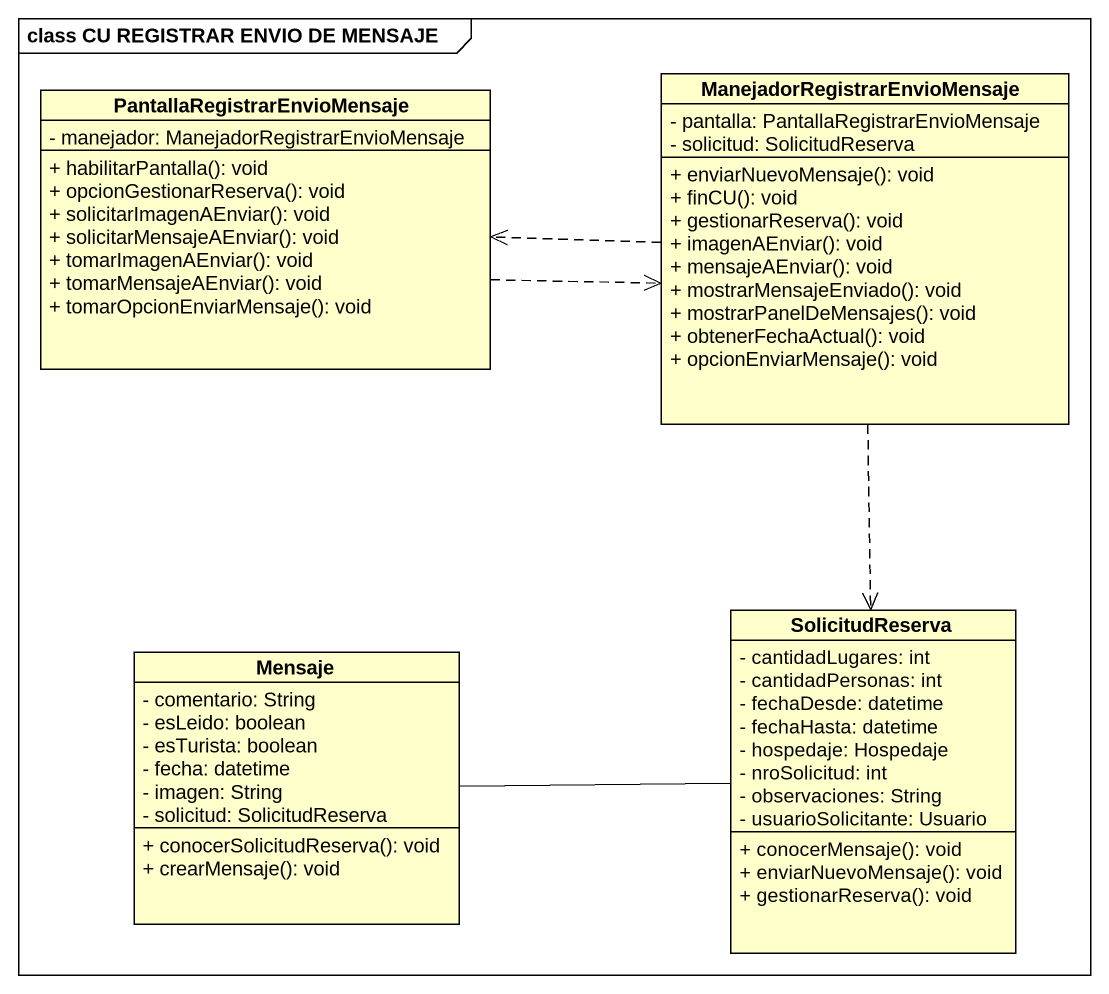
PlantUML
@startuml
mainframe class CU REGISTRAR ENVIO DE MENSAJE
hide circle
hide empty members
skinparam classAttributeIconSize 0
class "PantallaRegistrarEnvioMensaje" as PantallaRegistrarEnvioMensaj {
  - manejador: ManejadorRegistrarEnvioMensaje
  + habilitarPantalla(): void
  + opcionGestionarReserva(): void
  + solicitarImagenAEnviar(): void
  + solicitarMensajeAEnviar(): void
  + tomarImagenAEnviar(): void
  + tomarMensajeAEnviar(): void
  + tomarOpcionEnviarMensaje(): void
}
class "ManejadorRegistrarEnvioMensaje" as ManejadorRegistrarEnvioMensa {
  - pantalla: PantallaRegistrarEnvioMensaje
  - solicitud: SolicitudReserva
  + enviarNuevoMensaje(): void
  + finCU(): void
  + gestionarReserva(): void
  + imagenAEnviar(): void
  + mensajeAEnviar(): void
  + mostrarMensajeEnviado(): void
  + mostrarPanelDeMensajes(): void
  + obtenerFechaActual(): void
  + opcionEnviarMensaje(): void
}
class Mensaje {
  - comentario: String
  - esLeido: boolean
  - esTurista: boolean
  - fecha: datetime
  - imagen: String
  - solicitud: SolicitudReserva
  + conocerSolicitudReserva(): void
  + crearMensaje(): void
}
class SolicitudReserva {
  - cantidadLugares: int
  - cantidadPersonas: int
  - fechaDesde: datetime
  - fechaHasta: datetime
  - hospedaje: Hospedaje
  - nroSolicitud: int
  - observaciones: String
  - usuarioSolicitante: Usuario
  + conocerMensaje(): void
  + enviarNuevoMensaje(): void
  + gestionarReserva(): void
}
PantallaRegistrarEnvioMensaj .right.> ManejadorRegistrarEnvioMensa
ManejadorRegistrarEnvioMensa .left.> PantallaRegistrarEnvioMensaj
ManejadorRegistrarEnvioMensa ..> SolicitudReserva
Mensaje -right- SolicitudReserva
@enduml
